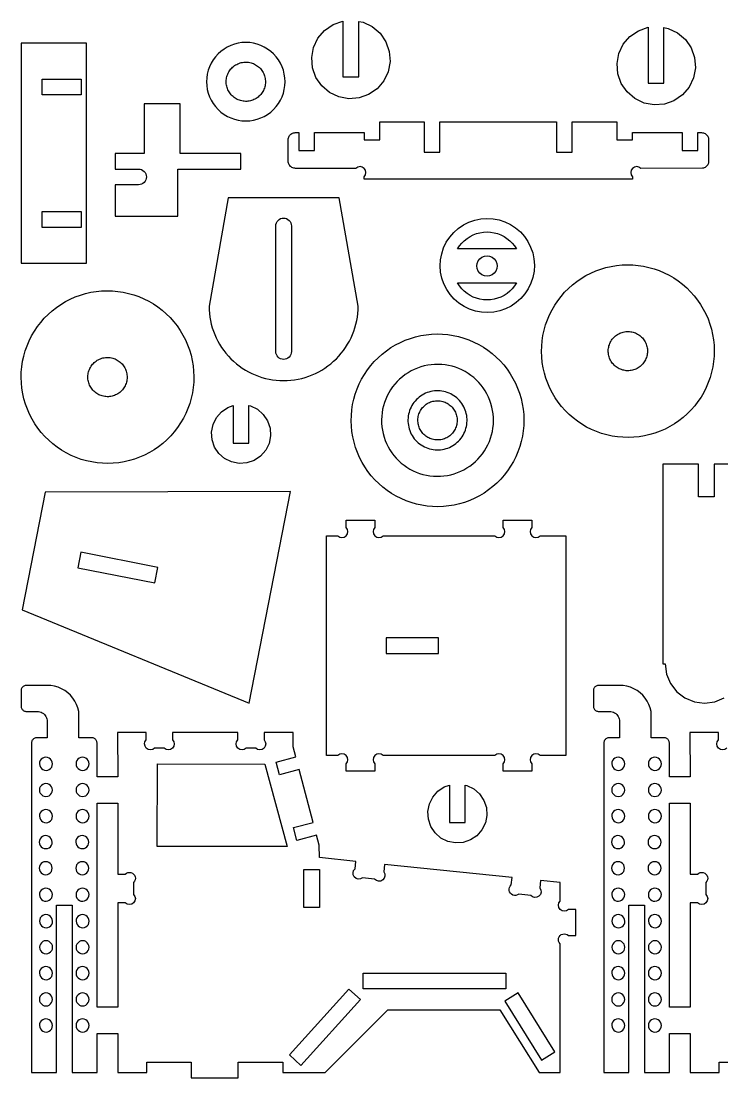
# Model space of a CAD drawing. Extents: x 18 to 1201, y 18 to 446.
# Drawn here: x 18.3 to 301.7, y 18.3 to 445.6 of the extents above; entities that cross this region are included whole.
import ezdxf

# ---------------------------------------------------------------- set-up
doc = ezdxf.new("R2010")
doc.units = 0
doc.header["$MEASUREMENT"] = 0
for name, color, linetype in [('EXT', 1, 'CONTINUOUS'), ('INT', 150, 'CONTINUOUS'), ('POCKET_1_1MM', 105, 'CONTINUOUS')]:
    doc.layers.add(name, color=color, linetype=linetype)

msp = doc.modelspace()

# ---------------------------------------------------------------- linework, layer by layer
at = {"layer": 'EXT'}
for points in [[(162.25, 418.31), (158.83, 415.96), (154.93, 414.58), (150.8, 414.26), (146.72, 415.01), (142.98, 416.8), (139.83, 419.49), (137.48, 422.9), (136.1, 426.81), (135.78, 430.94), (136.53, 435.02), (138.32, 438.76), (141.01, 441.91), (144.42, 444.26), (148.33, 445.64), (148.44, 445.64), (148.44, 423.09), (154.79, 423.09), (154.79, 445.53), (156.54, 445.21), (160.28, 443.42), (163.43, 440.73), (165.78, 437.31), (167.16, 433.41), (167.48, 429.28), (166.73, 425.2), (164.94, 421.46)], [(285.75, 415.81), (282.33, 413.46), (278.43, 412.08), (274.3, 411.76), (270.22, 412.51), (266.48, 414.3), (263.33, 416.99), (260.98, 420.4), (259.6, 424.31), (259.28, 428.44), (260.03, 432.52), (261.82, 436.26), (264.51, 439.41), (267.92, 441.76), (271.83, 443.14), (271.94, 443.14), (271.94, 420.59), (278.29, 420.59), (278.29, 443.03), (280.04, 442.71), (283.78, 440.92), (286.93, 438.23), (289.28, 434.81), (290.66, 430.91), (290.98, 426.78), (290.23, 422.7), (288.44, 418.96)], [(18.26, 436.66), (18.26, 347.76), (44.71, 347.76), (44.71, 436.66)], [(191.79, 335.09), (190.39, 337.15), (189.27, 339.38), (188.45, 341.73), (187.94, 344.17), (187.76, 346.66), (187.91, 349.14), (188.37, 351.59), (189.16, 353.96), (190.24, 356.2), (191.61, 358.28), (193.24, 360.17), (195.1, 361.83), (197.16, 363.23), (199.38, 364.35), (201.74, 365.17), (204.18, 365.67), (206.66, 365.86), (209.15, 365.71), (211.6, 365.24), (213.96, 364.46), (216.21, 363.38), (218.29, 362.01), (220.18, 360.38), (221.83, 358.52), (223.23, 356.46), (224.35, 354.23), (225.17, 351.88), (225.68, 349.44), (225.86, 346.95), (225.72, 344.47), (225.25, 342.02), (224.47, 339.65), (223.38, 337.41), (222.02, 335.33), (220.39, 333.44), (218.53, 331.78), (216.47, 330.38), (214.24, 329.26), (211.89, 328.44), (209.45, 327.94), (206.96, 327.76), (204.47, 327.9), (202.03, 328.37), (199.66, 329.15), (197.42, 330.23), (195.33, 331.6), (193.45, 333.23)], [(239.9, 286.6), (238.34, 288.15), (236.88, 289.79), (235.53, 291.51), (234.29, 293.32), (233.16, 295.2), (232.16, 297.15), (231.27, 299.16), (230.52, 301.22), (229.9, 303.33), (229.41, 305.47), (229.05, 307.63), (228.84, 309.81), (228.76, 312.01), (228.82, 314.2), (229.01, 316.39), (229.34, 318.55), (229.81, 320.7), (230.41, 322.81), (231.15, 324.88), (232.01, 326.89), (232.99, 328.85), (234.1, 330.75), (235.32, 332.57), (236.66, 334.31), (238.1, 335.96), (239.65, 337.52), (241.29, 338.98), (243.01, 340.33), (244.82, 341.58), (246.7, 342.7), (248.65, 343.71), (250.66, 344.59), (252.72, 345.34), (254.83, 345.97), (256.97, 346.46), (259.13, 346.81), (261.31, 347.03), (263.51, 347.11), (265.7, 347.05), (267.89, 346.85), (270.05, 346.52), (272.2, 346.05), (274.31, 345.45), (276.38, 344.72), (278.39, 343.86), (280.35, 342.87), (282.25, 341.76), (284.07, 340.54), (285.81, 339.2), (287.46, 337.76), (289.02, 336.22), (290.48, 334.58), (291.83, 332.85), (293.08, 331.04), (294.2, 329.16), (295.21, 327.21), (296.09, 325.2), (296.84, 323.14), (297.47, 321.04), (297.96, 318.9), (298.31, 316.73), (298.53, 314.55), (298.61, 312.36), (298.55, 310.16), (298.35, 307.98), (298.02, 305.81), (297.55, 303.67), (296.95, 301.56), (296.22, 299.49), (295.36, 297.47), (294.37, 295.51), (293.26, 293.62), (292.04, 291.8), (290.7, 290.06), (289.26, 288.4), (287.72, 286.84), (286.08, 285.38), (284.35, 284.03), (282.54, 282.79), (280.66, 281.66), (278.71, 280.66), (276.7, 279.77), (274.64, 279.02), (272.54, 278.4), (270.4, 277.91), (268.23, 277.55), (266.05, 277.34), (263.86, 277.26), (261.66, 277.32), (259.48, 277.51), (257.31, 277.84), (255.17, 278.31), (253.06, 278.91), (250.99, 279.65), (248.97, 280.51), (247.01, 281.49), (245.12, 282.6), (243.3, 283.82), (241.56, 285.16)], [(29.4, 276.1), (27.84, 277.65), (26.38, 279.29), (25.03, 281.01), (23.79, 282.82), (22.66, 284.7), (21.66, 286.65), (20.77, 288.66), (20.02, 290.72), (19.4, 292.83), (18.91, 294.97), (18.55, 297.13), (18.34, 299.31), (18.26, 301.51), (18.32, 303.7), (18.51, 305.89), (18.84, 308.05), (19.31, 310.2), (19.91, 312.31), (20.65, 314.38), (21.51, 316.39), (22.49, 318.35), (23.6, 320.25), (24.82, 322.07), (26.16, 323.81), (27.6, 325.46), (29.15, 327.02), (30.79, 328.48), (32.51, 329.83), (34.32, 331.08), (36.2, 332.2), (38.15, 333.21), (40.16, 334.09), (42.22, 334.84), (44.33, 335.47), (46.47, 335.96), (48.63, 336.31), (50.81, 336.53), (53.01, 336.61), (55.2, 336.55), (57.39, 336.35), (59.55, 336.02), (61.7, 335.55), (63.81, 334.95), (65.88, 334.22), (67.89, 333.36), (69.85, 332.37), (71.75, 331.26), (73.57, 330.04), (75.31, 328.7), (76.96, 327.26), (78.52, 325.72), (79.98, 324.08), (81.33, 322.35), (82.58, 320.54), (83.7, 318.66), (84.71, 316.71), (85.59, 314.7), (86.34, 312.64), (86.97, 310.54), (87.46, 308.4), (87.81, 306.23), (88.03, 304.05), (88.11, 301.86), (88.05, 299.66), (87.85, 297.48), (87.52, 295.31), (87.05, 293.17), (86.45, 291.06), (85.72, 288.99), (84.86, 286.97), (83.87, 285.01), (82.76, 283.12), (81.54, 281.3), (80.2, 279.56), (78.76, 277.9), (77.22, 276.34), (75.58, 274.88), (73.85, 273.53), (72.04, 272.29), (70.16, 271.16), (68.21, 270.16), (66.2, 269.27), (64.14, 268.52), (62.04, 267.9), (59.9, 267.41), (57.73, 267.05), (55.55, 266.84), (53.36, 266.76), (51.16, 266.82), (48.98, 267.01), (46.81, 267.34), (44.67, 267.81), (42.56, 268.41), (40.49, 269.15), (38.47, 270.01), (36.51, 270.99), (34.62, 272.1), (32.8, 273.32), (31.06, 274.66)], [(162.9, 258.6), (161.34, 260.15), (159.88, 261.79), (158.53, 263.51), (157.29, 265.32), (156.16, 267.2), (155.16, 269.15), (154.27, 271.16), (153.52, 273.22), (152.9, 275.33), (152.41, 277.47), (152.05, 279.63), (151.84, 281.81), (151.76, 284.01), (151.82, 286.2), (152.01, 288.39), (152.34, 290.55), (152.81, 292.7), (153.41, 294.81), (154.15, 296.88), (155.01, 298.89), (155.99, 300.85), (157.1, 302.75), (158.32, 304.57), (159.66, 306.31), (161.1, 307.96), (162.65, 309.52), (164.29, 310.98), (166.01, 312.33), (167.82, 313.58), (169.7, 314.7), (171.65, 315.71), (173.66, 316.59), (175.72, 317.34), (177.83, 317.97), (179.97, 318.46), (182.13, 318.81), (184.31, 319.03), (186.51, 319.11), (188.7, 319.05), (190.89, 318.85), (193.05, 318.52), (195.2, 318.05), (197.31, 317.45), (199.38, 316.72), (201.39, 315.86), (203.35, 314.87), (205.25, 313.76), (207.07, 312.54), (208.81, 311.2), (210.46, 309.76), (212.02, 308.22), (213.48, 306.58), (214.83, 304.85), (216.08, 303.04), (217.2, 301.16), (218.21, 299.21), (219.09, 297.2), (219.84, 295.14), (220.47, 293.04), (220.96, 290.9), (221.31, 288.73), (221.53, 286.55), (221.61, 284.36), (221.55, 282.16), (221.35, 279.98), (221.02, 277.81), (220.55, 275.67), (219.95, 273.56), (219.22, 271.49), (218.36, 269.47), (217.37, 267.51), (216.26, 265.62), (215.04, 263.8), (213.7, 262.06), (212.26, 260.4), (210.72, 258.84), (209.08, 257.38), (207.35, 256.03), (205.54, 254.79), (203.66, 253.66), (201.71, 252.66), (199.7, 251.77), (197.64, 251.02), (195.54, 250.4), (193.4, 249.91), (191.23, 249.55), (189.05, 249.34), (186.86, 249.26), (184.66, 249.32), (182.48, 249.51), (180.31, 249.84), (178.17, 250.31), (176.06, 250.91), (173.99, 251.65), (171.97, 252.51), (170.01, 253.49), (168.12, 254.6), (166.3, 255.82), (164.56, 257.16)], [(115.11, 269.71), (112.52, 267.97), (109.56, 266.97), (106.45, 266.76), (103.39, 267.36), (100.58, 268.74), (98.23, 270.79), (96.49, 273.38), (95.48, 276.34), (95.27, 279.45), (95.88, 282.52), (97.25, 285.32), (99.31, 287.67), (101.9, 289.41), (104.02, 290.13), (104.02, 274.99), (110.37, 274.99), (110.37, 290.15), (111.03, 290.02), (113.84, 288.65), (116.19, 286.59), (117.93, 284), (118.93, 281.05), (119.14, 277.93), (118.54, 274.87), (117.17, 272.06)], [(18.64, 207.6), (110.46, 169.84), (127.23, 255.35), (27.96, 255.07)], [(202.61, 116.21), (200.02, 114.47), (197.06, 113.47), (193.95, 113.26), (190.89, 113.86), (188.08, 115.24), (185.73, 117.29), (183.99, 119.88), (182.98, 122.84), (182.77, 125.95), (183.38, 129.02), (184.75, 131.82), (186.81, 134.17), (189.4, 135.91), (191.52, 136.63), (191.52, 121.49), (197.87, 121.49), (197.87, 136.65), (198.53, 136.52), (201.34, 135.15), (203.69, 133.09), (205.43, 130.5), (206.43, 127.55), (206.64, 124.43), (206.04, 121.37), (204.67, 118.56)]]:
    msp.add_lwpolyline(points, close=True, dxfattribs=at)
for points in [[(109.14, 437.01, 0.414214), (93.26, 421.13, 0.414214), (109.14, 405.26, 0.414214), (125.01, 421.13, 0.414214)], [(82.53, 412.18), (68.08, 412.18), (68.08, 392.16), (56.26, 392.16), (56.26, 385.81), (65.78, 385.81, -0.414214), (68.96, 382.63, -0.414214), (65.78, 379.46), (56.26, 379.46), (56.26, 366.76), (81.66, 366.76), (81.66, 385.81), (107.06, 385.81), (107.06, 392.16), (82.54, 392.16)], [(293.84, 386.12), (268.92, 386.1, 1), (265.55, 382.73), (265.55, 381.76), (157.05, 381.76), (157.05, 382.73, 1), (153.69, 386.1), (129.28, 386.1), (128.9, 386.11), (128.52, 386.18), (128.15, 386.29), (127.8, 386.46), (127.47, 386.67), (127.17, 386.91), (126.91, 387.2), (126.69, 387.52), (126.51, 387.86), (126.37, 388.22), (126.29, 388.6), (126.26, 388.99), (126.26, 397.67), (126.28, 398.04), (126.35, 398.42), (126.48, 398.77), (126.64, 399.11), (126.85, 399.43), (127.1, 399.71), (127.39, 399.96), (127.7, 400.17), (128.04, 400.34), (128.4, 400.46), (128.77, 400.53), (129.15, 400.56), (130.6, 400.56), (130.6, 393.33), (136.95, 393.33), (136.95, 400.56), (157.05, 400.56), (157.05, 397.67), (163.4, 397.67), (163.4, 404.9), (181.29, 404.9), (181.29, 392.61), (187.6, 392.61), (187.6, 404.9), (234.84, 404.9), (234.84, 392.61), (241.19, 392.61), (241.19, 404.9), (259.2, 404.9), (259.2, 397.67), (265.55, 397.67), (265.55, 400.56), (285.66, 400.56), (285.66, 393.33), (292.01, 393.33), (292.01, 400.56), (293.46, 400.56), (293.84, 400.53), (294.21, 400.46), (294.57, 400.34), (294.91, 400.17), (295.22, 399.96), (295.5, 399.71), (295.75, 399.43), (295.96, 399.11), (296.13, 398.77), (296.25, 398.42), (296.33, 398.04), (296.35, 397.67), (296.35, 388.99), (296.33, 388.61), (296.25, 388.24), (296.13, 387.88), (295.96, 387.54), (295.75, 387.23), (295.5, 386.94), (295.22, 386.69), (294.91, 386.48), (294.57, 386.32), (294.21, 386.19)], [(154.59, 330.42), (146.88, 374.2), (101.99, 374.2), (94.27, 330.42), (94.27, 330.42, 0.414214), (124.43, 300.26, 0.414214), (154.59, 330.42)], [(141.76, 237.51), (146.33, 237.51, 1), (149.7, 240.87), (149.7, 243.86), (161.31, 243.86), (161.31, 240.87, 1), (164.67, 237.51), (209.83, 237.51, 1), (213.2, 240.87), (213.2, 243.86), (224.81, 243.86), (224.81, 240.87, 1), (228.17, 237.51), (238.6, 237.51), (238.6, 148.61), (228.17, 148.61, 1), (224.81, 145.24), (224.81, 142.26), (213.2, 142.26), (213.2, 145.24, 1), (209.83, 148.61), (164.67, 148.61, 1), (161.31, 145.24), (161.31, 142.26), (149.7, 142.26), (149.7, 145.24, 1), (146.33, 148.61), (141.76, 148.61)], [(57.27, 157.96), (57.41, 139.96), (48.95, 139.96), (48.95, 153.72), (48.93, 154), (48.88, 154.27), (48.79, 154.53), (48.66, 154.78), (48.51, 155.01), (48.33, 155.22), (48.12, 155.4), (47.89, 155.56), (47.64, 155.68), (47.38, 155.77), (47.11, 155.82), (46.83, 155.84), (41.54, 155.84), (41.54, 166.42), (41.19, 167.87), (40.67, 169.28), (39.99, 170.61), (39.16, 171.85), (38.2, 172.99), (37.11, 174.01), (35.9, 174.9), (34.61, 175.65), (33.24, 176.24), (31.8, 176.66), (30.33, 176.92), (28.84, 177.01), (20.37, 177.01), (20.1, 176.99), (19.83, 176.93), (19.56, 176.85), (19.31, 176.72), (19.08, 176.57), (18.88, 176.39), (18.69, 176.18), (18.54, 175.95), (18.42, 175.7), (18.33, 175.44), (18.27, 175.17), (18.26, 174.89), (18.26, 168.54), (18.27, 168.26), (18.33, 167.99), (18.42, 167.73), (18.54, 167.48), (18.69, 167.25), (18.88, 167.04), (19.08, 166.86), (19.31, 166.71), (19.56, 166.58), (19.83, 166.5), (20.1, 166.44), (20.37, 166.42), (24.79, 166.42), (25.31, 166.39), (25.83, 166.28), (26.34, 166.11), (26.81, 165.88), (27.25, 165.59), (27.65, 165.24), (28, 164.84), (28.3, 164.4), (28.53, 163.92), (28.7, 163.42), (28.8, 162.9), (28.84, 162.37), (28.84, 155.84), (24.61, 155.84), (24.33, 155.82), (24.06, 155.77), (23.8, 155.68), (23.55, 155.56), (23.32, 155.4), (23.11, 155.22), (22.93, 155.01), (22.77, 154.78), (22.65, 154.53), (22.56, 154.27), (22.51, 154), (22.49, 153.72), (22.49, 20.37), (32.54, 20.37), (32.54, 88.11), (38.89, 88.11), (38.89, 20.37), (48.95, 20.37), (48.95, 36.25), (57.41, 36.25), (57.41, 20.37), (69.06, 20.37), (69.06, 24.61), (87.05, 24.61), (87.05, 18.26), (106.1, 18.26), (106.1, 24.61), (124.09, 24.61), (124.09, 20.37), (141.25, 20.37), (166.65, 45.77), (211.93, 45.77), (227.81, 20.37), (236.27, 20.37), (236.27, 72.45, -1), (239.64, 75.82), (242.62, 75.82), (242.62, 86.4), (239.64, 86.4, -1), (236.27, 89.77), (236.27, 97.21), (228.37, 98.03), (228.06, 95.06, -1), (224.37, 92.06), (219.52, 92.57, -1), (216.52, 96.27), (216.83, 99.23), (165.21, 104.61), (164.91, 101.64, -1), (161.21, 98.64), (156.36, 99.15, -1), (153.36, 102.84), (153.67, 105.81), (138.91, 107.35), (138.84, 112.35), (137.75, 116.42), (129.84, 114.32), (128.47, 119.46), (136.38, 121.57), (130.7, 142.93), (122.79, 140.83), (121.43, 145.97), (129.34, 148.08), (128.25, 152.15), (128.25, 157.96), (116.5, 157.96), (116.5, 154.97, -1), (113.14, 151.61), (109.29, 151.61, -1), (105.92, 154.97), (105.92, 157.96), (79.46, 157.96), (79.46, 154.97, -1), (76.1, 151.61), (72.25, 151.61, -1), (68.88, 154.97), (68.88, 157.96)]]:
    msp.add_lwpolyline(points, format="xyb", close=True, dxfattribs=at)
msp.add_lwpolyline([(345.82, 266.5), (298.59, 266.5), (298.59, 253.27), (292.24, 253.27), (292.24, 266.5), (277.76, 266.5), (277.76, 185.66), (278.81, 185.66), (279.36, 181.55), (280.94, 177.72), (283.46, 174.43), (286.75, 171.91), (290.58, 170.32), (294.69, 169.78), (298.8, 170.32), (302.63, 171.91)], dxfattribs=at)
msp.add_lwpolyline([(303.75, 151.61, -1), (300.38, 154.97), (300.38, 157.96), (288.77, 157.96), (288.91, 139.96), (280.45, 139.96), (280.45, 153.72), (280.43, 154), (280.38, 154.27), (280.29, 154.53), (280.16, 154.78), (280.01, 155.01), (279.83, 155.22), (279.62, 155.4), (279.39, 155.56), (279.14, 155.68), (278.88, 155.77), (278.61, 155.82), (278.33, 155.84), (273.04, 155.84), (273.04, 166.42), (272.69, 167.87), (272.17, 169.28), (271.49, 170.61), (270.66, 171.85), (269.7, 172.99), (268.61, 174.01), (267.4, 174.9), (266.11, 175.65), (264.74, 176.24), (263.3, 176.66), (261.83, 176.92), (260.34, 177.01), (251.87, 177.01), (251.6, 176.99), (251.33, 176.93), (251.06, 176.85), (250.81, 176.72), (250.58, 176.57), (250.38, 176.39), (250.19, 176.18), (250.04, 175.95), (249.92, 175.7), (249.83, 175.44), (249.77, 175.17), (249.76, 174.89), (249.76, 168.54), (249.77, 168.26), (249.83, 167.99), (249.92, 167.73), (250.04, 167.48), (250.19, 167.25), (250.38, 167.04), (250.58, 166.86), (250.81, 166.71), (251.06, 166.58), (251.33, 166.5), (251.6, 166.44), (251.87, 166.42), (256.29, 166.42), (256.81, 166.39), (257.33, 166.28), (257.84, 166.11), (258.31, 165.88), (258.75, 165.59), (259.15, 165.24), (259.5, 164.84), (259.8, 164.4), (260.03, 163.92), (260.2, 163.42), (260.3, 162.9), (260.34, 162.37), (260.34, 155.84), (256.11, 155.84), (255.83, 155.82), (255.56, 155.77), (255.3, 155.68), (255.05, 155.56), (254.82, 155.4), (254.61, 155.22), (254.43, 155.01), (254.27, 154.78), (254.15, 154.53), (254.06, 154.27), (254.01, 154), (253.99, 153.72), (253.99, 20.37), (264.04, 20.37), (264.04, 88.11), (270.39, 88.11), (270.39, 20.37), (280.45, 20.37), (280.45, 36.25), (288.91, 36.25), (288.91, 20.37), (300.56, 20.37), (300.56, 24.61), (318.55, 24.61)], format="xyb", dxfattribs=at)
at = {"layer": 'INT'}
for points in [[(102.94, 416.18), (102.64, 416.58), (102.37, 416.99), (102.12, 417.43), (101.9, 417.87), (101.71, 418.34), (101.55, 418.81), (101.42, 419.29), (101.32, 419.78), (101.25, 420.27), (101.21, 420.77), (101.2, 421.27), (101.23, 421.76), (101.28, 422.26), (101.37, 422.75), (101.49, 423.24), (101.63, 423.71), (101.81, 424.18), (102.02, 424.63), (102.25, 425.07), (102.51, 425.5), (102.8, 425.91), (103.11, 426.29), (103.45, 426.66), (103.81, 427.01), (104.19, 427.33), (104.58, 427.63), (105, 427.9), (105.44, 428.15), (105.88, 428.37), (106.34, 428.56), (106.82, 428.72), (107.3, 428.85), (107.79, 428.95), (108.28, 429.02), (108.78, 429.06), (109.28, 429.07), (109.77, 429.04), (110.27, 428.99), (110.76, 428.9), (111.24, 428.78), (111.72, 428.64), (112.19, 428.46), (112.64, 428.25), (113.08, 428.02), (113.51, 427.76), (113.91, 427.47), (114.3, 427.16), (114.67, 426.82), (115.02, 426.46), (115.34, 426.08), (115.64, 425.69), (115.91, 425.27), (116.16, 424.83), (116.38, 424.39), (116.57, 423.93), (116.73, 423.45), (116.86, 422.97), (116.96, 422.48), (117.03, 421.99), (117.07, 421.49), (117.08, 420.99), (117.05, 420.5), (117, 420), (116.91, 419.51), (116.79, 419.02), (116.65, 418.55), (116.47, 418.08), (116.26, 417.63), (116.03, 417.19), (115.77, 416.76), (115.48, 416.36), (115.17, 415.97), (114.83, 415.6), (114.47, 415.25), (114.09, 414.93), (113.69, 414.63), (113.28, 414.36), (112.84, 414.11), (112.4, 413.89), (111.93, 413.7), (111.46, 413.54), (110.98, 413.41), (110.49, 413.31), (110, 413.24), (109.5, 413.2), (109, 413.19), (108.51, 413.22), (108.01, 413.27), (107.52, 413.36), (107.03, 413.48), (106.56, 413.62), (106.09, 413.8), (105.64, 414.01), (105.2, 414.24), (104.77, 414.5), (104.36, 414.79), (103.98, 415.1), (103.61, 415.44), (103.26, 415.8)], [(26.72, 422.17), (42.6, 422.17), (42.6, 415.82), (26.72, 415.82)], [(26.72, 368.59), (42.6, 368.59), (42.6, 362.24), (26.72, 362.24)], [(218.61, 353.51), (194.78, 353.51), (195.58, 354.71), (196.49, 355.83), (197.5, 356.84), (198.62, 357.75), (199.83, 358.53), (201.11, 359.18), (202.45, 359.7), (203.84, 360.07), (205.26, 360.3), (206.7, 360.37), (208.14, 360.3), (209.56, 360.07), (210.95, 359.7), (212.29, 359.19), (213.58, 358.54), (214.78, 357.75), (215.9, 356.85), (216.92, 355.83), (217.83, 354.71)], [(202.61, 346.61), (202.75, 347.68), (203.16, 348.66), (203.81, 349.51), (204.66, 350.16), (205.65, 350.57), (206.71, 350.71), (207.77, 350.57), (208.75, 350.16), (209.6, 349.51), (210.25, 348.66), (210.66, 347.68), (210.8, 346.61), (210.66, 345.55), (210.25, 344.57), (209.6, 343.72), (208.75, 343.07), (207.77, 342.66), (206.71, 342.52), (205.65, 342.66), (204.66, 343.07), (203.81, 343.72), (203.16, 344.57), (202.75, 345.55)], [(194.8, 339.75), (218.63, 339.75), (217.85, 338.54), (216.94, 337.42), (215.92, 336.4), (214.8, 335.49), (213.59, 334.71), (212.31, 334.05), (210.97, 333.53), (209.57, 333.16), (208.15, 332.93), (206.71, 332.86), (205.27, 332.93), (203.85, 333.16), (202.45, 333.53), (201.11, 334.05), (199.82, 334.7), (198.62, 335.49), (197.5, 336.39), (196.48, 337.41), (195.57, 338.53)], [(257.48, 307.23), (257.18, 307.63), (256.91, 308.04), (256.66, 308.48), (256.44, 308.93), (256.25, 309.39), (256.09, 309.86), (255.96, 310.34), (255.86, 310.83), (255.79, 311.32), (255.75, 311.82), (255.75, 312.32), (255.77, 312.82), (255.83, 313.31), (255.91, 313.8), (256.03, 314.29), (256.18, 314.76), (256.35, 315.23), (256.56, 315.68), (256.79, 316.12), (257.05, 316.55), (257.34, 316.96), (257.65, 317.35), (257.99, 317.71), (258.35, 318.06), (258.73, 318.38), (259.13, 318.68), (259.54, 318.96), (259.98, 319.2), (260.43, 319.42), (260.89, 319.61), (261.36, 319.77), (261.84, 319.9), (262.33, 320), (262.82, 320.07), (263.32, 320.11), (263.82, 320.12), (264.32, 320.09), (264.81, 320.04), (265.3, 319.95), (265.79, 319.84), (266.26, 319.69), (266.73, 319.51), (267.18, 319.31), (267.62, 319.07), (268.05, 318.81), (268.46, 318.52), (268.85, 318.21), (269.21, 317.87), (269.56, 317.52), (269.88, 317.14), (270.18, 316.74), (270.46, 316.32), (270.7, 315.89), (270.92, 315.44), (271.11, 314.98), (271.27, 314.51), (271.4, 314.02), (271.5, 313.54), (271.57, 313.04), (271.61, 312.54), (271.62, 312.05), (271.59, 311.55), (271.54, 311.05), (271.45, 310.56), (271.34, 310.08), (271.19, 309.6), (271.01, 309.13), (270.81, 308.68), (270.57, 308.24), (270.31, 307.81), (270.02, 307.41), (269.71, 307.02), (269.37, 306.65), (269.02, 306.3), (268.64, 305.98), (268.24, 305.68), (267.82, 305.41), (267.39, 305.16), (266.94, 304.94), (266.48, 304.75), (266.01, 304.59), (265.52, 304.46), (265.04, 304.36), (264.54, 304.29), (264.04, 304.25), (263.55, 304.25), (263.05, 304.27), (262.55, 304.33), (262.06, 304.41), (261.58, 304.53), (261.1, 304.68), (260.63, 304.85), (260.18, 305.06), (259.74, 305.29), (259.31, 305.55), (258.91, 305.84), (258.52, 306.15), (258.15, 306.49), (257.8, 306.85)], [(46.98, 296.73), (46.68, 297.13), (46.41, 297.54), (46.16, 297.98), (45.94, 298.43), (45.75, 298.89), (45.59, 299.36), (45.46, 299.84), (45.36, 300.33), (45.29, 300.82), (45.25, 301.32), (45.25, 301.82), (45.27, 302.32), (45.33, 302.81), (45.41, 303.3), (45.53, 303.79), (45.68, 304.26), (45.85, 304.73), (46.06, 305.18), (46.29, 305.62), (46.55, 306.05), (46.84, 306.46), (47.15, 306.85), (47.49, 307.21), (47.85, 307.56), (48.23, 307.88), (48.63, 308.18), (49.04, 308.46), (49.48, 308.7), (49.93, 308.92), (50.39, 309.11), (50.86, 309.27), (51.34, 309.4), (51.83, 309.5), (52.32, 309.57), (52.82, 309.61), (53.32, 309.62), (53.82, 309.59), (54.31, 309.54), (54.8, 309.45), (55.29, 309.34), (55.76, 309.19), (56.23, 309.01), (56.68, 308.81), (57.12, 308.57), (57.55, 308.31), (57.96, 308.02), (58.35, 307.71), (58.71, 307.37), (59.06, 307.02), (59.38, 306.64), (59.68, 306.24), (59.96, 305.82), (60.2, 305.39), (60.42, 304.94), (60.61, 304.48), (60.77, 304.01), (60.9, 303.52), (61, 303.04), (61.07, 302.54), (61.11, 302.04), (61.12, 301.55), (61.09, 301.05), (61.04, 300.55), (60.95, 300.06), (60.84, 299.58), (60.69, 299.1), (60.51, 298.63), (60.31, 298.18), (60.07, 297.74), (59.81, 297.31), (59.52, 296.91), (59.21, 296.52), (58.87, 296.15), (58.52, 295.8), (58.14, 295.48), (57.74, 295.18), (57.32, 294.91), (56.89, 294.66), (56.44, 294.44), (55.98, 294.25), (55.51, 294.09), (55.02, 293.96), (54.54, 293.86), (54.04, 293.79), (53.54, 293.75), (53.05, 293.75), (52.55, 293.77), (52.05, 293.83), (51.56, 293.91), (51.08, 294.03), (50.6, 294.18), (50.13, 294.35), (49.68, 294.56), (49.24, 294.79), (48.81, 295.05), (48.41, 295.34), (48.02, 295.65), (47.65, 295.99), (47.3, 296.35)], [(180.48, 279.23), (180.18, 279.63), (179.91, 280.04), (179.66, 280.48), (179.44, 280.93), (179.25, 281.39), (179.09, 281.86), (178.96, 282.34), (178.86, 282.83), (178.79, 283.32), (178.75, 283.82), (178.75, 284.32), (178.77, 284.82), (178.83, 285.31), (178.91, 285.8), (179.03, 286.29), (179.18, 286.76), (179.35, 287.23), (179.56, 287.68), (179.79, 288.12), (180.05, 288.55), (180.34, 288.96), (180.65, 289.35), (180.99, 289.71), (181.35, 290.06), (181.73, 290.38), (182.13, 290.68), (182.54, 290.96), (182.98, 291.2), (183.43, 291.42), (183.89, 291.61), (184.36, 291.77), (184.84, 291.9), (185.33, 292), (185.82, 292.07), (186.32, 292.11), (186.82, 292.12), (187.32, 292.09), (187.81, 292.04), (188.3, 291.95), (188.79, 291.84), (189.26, 291.69), (189.73, 291.51), (190.18, 291.31), (190.62, 291.07), (191.05, 290.81), (191.46, 290.52), (191.85, 290.21), (192.21, 289.87), (192.56, 289.52), (192.88, 289.14), (193.18, 288.74), (193.46, 288.32), (193.7, 287.89), (193.92, 287.44), (194.11, 286.98), (194.27, 286.51), (194.4, 286.02), (194.5, 285.54), (194.57, 285.04), (194.61, 284.54), (194.62, 284.05), (194.59, 283.55), (194.54, 283.05), (194.45, 282.56), (194.34, 282.08), (194.19, 281.6), (194.01, 281.13), (193.81, 280.68), (193.57, 280.24), (193.31, 279.81), (193.02, 279.41), (192.71, 279.02), (192.37, 278.65), (192.02, 278.3), (191.64, 277.98), (191.24, 277.68), (190.82, 277.41), (190.39, 277.16), (189.94, 276.94), (189.48, 276.75), (189.01, 276.59), (188.52, 276.46), (188.04, 276.36), (187.54, 276.29), (187.04, 276.25), (186.55, 276.25), (186.05, 276.27), (185.55, 276.33), (185.06, 276.41), (184.58, 276.53), (184.1, 276.68), (183.63, 276.85), (183.18, 277.06), (182.74, 277.29), (182.31, 277.55), (181.91, 277.84), (181.52, 278.15), (181.15, 278.49), (180.8, 278.85)], [(41.22, 224.59), (72.37, 218.48), (73.59, 224.71), (42.44, 230.82)], [(165.93, 196.23), (165.93, 189.88), (187.1, 189.88), (187.1, 196.23)], [(30.17, 147.14), (29.61, 147.56), (28.97, 147.82), (28.29, 147.9), (27.6, 147.81), (26.97, 147.54), (26.42, 147.11), (26.01, 146.56), (25.75, 145.92), (25.66, 145.23), (25.76, 144.55), (26.03, 143.91), (26.46, 143.37), (27.01, 142.95), (27.65, 142.69), (28.33, 142.61), (29.02, 142.71), (29.65, 142.98), (30.2, 143.4), (30.61, 143.95), (30.87, 144.59), (30.96, 145.28), (30.86, 145.96), (30.59, 146.6)], [(44.98, 147.14), (44.43, 147.56), (43.79, 147.82), (43.1, 147.9), (42.42, 147.81), (41.78, 147.54), (41.24, 147.11), (40.82, 146.56), (40.57, 145.92), (40.48, 145.23), (40.58, 144.55), (40.85, 143.91), (41.27, 143.37), (41.82, 142.95), (42.46, 142.69), (43.15, 142.61), (43.83, 142.71), (44.47, 142.98), (45.01, 143.4), (45.43, 143.95), (45.69, 144.59), (45.77, 145.28), (45.68, 145.96), (45.41, 146.6)], [(261.67, 147.14), (261.11, 147.56), (260.47, 147.82), (259.79, 147.9), (259.1, 147.81), (258.47, 147.54), (257.92, 147.11), (257.51, 146.56), (257.25, 145.92), (257.16, 145.23), (257.26, 144.55), (257.53, 143.91), (257.96, 143.37), (258.51, 142.95), (259.15, 142.69), (259.83, 142.61), (260.52, 142.71), (261.15, 142.98), (261.7, 143.4), (262.11, 143.95), (262.37, 144.59), (262.46, 145.28), (262.36, 145.96), (262.09, 146.6)], [(276.48, 147.14), (275.93, 147.56), (275.29, 147.82), (274.6, 147.9), (273.92, 147.81), (273.28, 147.54), (272.74, 147.11), (272.32, 146.56), (272.07, 145.92), (271.98, 145.23), (272.08, 144.55), (272.35, 143.91), (272.77, 143.37), (273.32, 142.95), (273.96, 142.69), (274.65, 142.61), (275.33, 142.71), (275.97, 142.98), (276.51, 143.4), (276.93, 143.95), (277.19, 144.59), (277.27, 145.28), (277.18, 145.96), (276.91, 146.6)], [(116.88, 145.16), (125.91, 111.8), (73.29, 111.8), (73.4, 145.3)], [(30.18, 136.54), (29.63, 136.96), (29, 137.23), (28.31, 137.32), (27.63, 137.23), (26.99, 136.96), (26.44, 136.54), (26.02, 136), (25.75, 135.36), (25.66, 134.67), (25.75, 133.99), (26.02, 133.35), (26.44, 132.8), (26.99, 132.38), (27.63, 132.12), (28.31, 132.03), (29, 132.12), (29.63, 132.38), (30.18, 132.8), (30.6, 133.35), (30.87, 133.99), (30.96, 134.67), (30.87, 135.36), (30.6, 136)], [(45, 136.54), (44.45, 136.96), (43.81, 137.23), (43.13, 137.32), (42.44, 137.23), (41.8, 136.96), (41.26, 136.54), (40.84, 136), (40.57, 135.36), (40.48, 134.67), (40.57, 133.99), (40.84, 133.35), (41.26, 132.8), (41.8, 132.38), (42.44, 132.12), (43.13, 132.03), (43.81, 132.12), (44.45, 132.38), (45, 132.8), (45.42, 133.35), (45.68, 133.99), (45.77, 134.67), (45.68, 135.36), (45.42, 136)], [(261.68, 136.54), (261.13, 136.96), (260.5, 137.23), (259.81, 137.32), (259.13, 137.23), (258.49, 136.96), (257.94, 136.54), (257.52, 136), (257.25, 135.36), (257.16, 134.67), (257.25, 133.99), (257.52, 133.35), (257.94, 132.8), (258.49, 132.38), (259.13, 132.12), (259.81, 132.03), (260.5, 132.12), (261.13, 132.38), (261.68, 132.8), (262.1, 133.35), (262.37, 133.99), (262.46, 134.67), (262.37, 135.36), (262.1, 136)], [(276.5, 136.54), (275.95, 136.96), (275.31, 137.23), (274.63, 137.32), (273.94, 137.23), (273.3, 136.96), (272.76, 136.54), (272.34, 136), (272.07, 135.36), (271.98, 134.67), (272.07, 133.99), (272.34, 133.35), (272.76, 132.8), (273.3, 132.38), (273.94, 132.12), (274.63, 132.03), (275.31, 132.12), (275.95, 132.38), (276.5, 132.8), (276.92, 133.35), (277.18, 133.99), (277.27, 134.67), (277.18, 135.36), (276.92, 136)], [(30.17, 125.98), (29.61, 126.39), (28.97, 126.65), (28.29, 126.74), (27.6, 126.64), (26.97, 126.37), (26.42, 125.94), (26.01, 125.39), (25.75, 124.75), (25.66, 124.07), (25.76, 123.38), (26.03, 122.75), (26.46, 122.2), (27.01, 121.79), (27.65, 121.53), (28.33, 121.44), (29.02, 121.54), (29.65, 121.81), (30.2, 122.23), (30.61, 122.79), (30.87, 123.43), (30.96, 124.11), (30.86, 124.8), (30.59, 125.43)], [(44.98, 125.98), (44.43, 126.39), (43.79, 126.65), (43.1, 126.74), (42.42, 126.64), (41.78, 126.37), (41.24, 125.94), (40.82, 125.39), (40.57, 124.75), (40.48, 124.07), (40.58, 123.38), (40.85, 122.75), (41.27, 122.2), (41.82, 121.79), (42.46, 121.53), (43.15, 121.44), (43.83, 121.54), (44.47, 121.81), (45.01, 122.23), (45.43, 122.79), (45.69, 123.43), (45.77, 124.11), (45.68, 124.8), (45.41, 125.43)], [(261.67, 125.98), (261.11, 126.39), (260.47, 126.65), (259.79, 126.74), (259.1, 126.64), (258.47, 126.37), (257.92, 125.94), (257.51, 125.39), (257.25, 124.75), (257.16, 124.07), (257.26, 123.38), (257.53, 122.75), (257.96, 122.2), (258.51, 121.79), (259.15, 121.53), (259.83, 121.44), (260.52, 121.54), (261.15, 121.81), (261.7, 122.23), (262.11, 122.79), (262.37, 123.43), (262.46, 124.11), (262.36, 124.8), (262.09, 125.43)], [(276.48, 125.98), (275.93, 126.39), (275.29, 126.65), (274.6, 126.74), (273.92, 126.64), (273.28, 126.37), (272.74, 125.94), (272.32, 125.39), (272.07, 124.75), (271.98, 124.07), (272.08, 123.38), (272.35, 122.75), (272.77, 122.2), (273.32, 121.79), (273.96, 121.53), (274.65, 121.44), (275.33, 121.54), (275.97, 121.81), (276.51, 122.23), (276.93, 122.79), (277.19, 123.43), (277.27, 124.11), (277.18, 124.8), (276.91, 125.43)], [(30.04, 115.5), (29.49, 115.92), (28.85, 116.18), (28.17, 116.26), (27.48, 116.17), (26.85, 115.9), (26.3, 115.47), (25.89, 114.92), (25.63, 114.28), (25.54, 113.6), (25.64, 112.91), (25.91, 112.28), (26.33, 111.73), (26.88, 111.32), (27.52, 111.06), (28.21, 110.97), (28.89, 111.07), (29.53, 111.34), (30.07, 111.76), (30.49, 112.31), (30.75, 112.95), (30.83, 113.64), (30.74, 114.32), (30.47, 114.96)], [(44.86, 115.5), (44.31, 115.92), (43.67, 116.18), (42.98, 116.26), (42.3, 116.17), (41.66, 115.9), (41.12, 115.47), (40.7, 114.92), (40.44, 114.28), (40.36, 113.6), (40.45, 112.91), (40.72, 112.28), (41.15, 111.73), (41.7, 111.32), (42.34, 111.06), (43.03, 110.97), (43.71, 111.07), (44.35, 111.34), (44.89, 111.76), (45.31, 112.31), (45.57, 112.95), (45.65, 113.64), (45.55, 114.32), (45.28, 114.96)], [(261.54, 115.5), (260.99, 115.92), (260.35, 116.18), (259.67, 116.26), (258.98, 116.17), (258.35, 115.9), (257.8, 115.47), (257.39, 114.92), (257.13, 114.28), (257.04, 113.6), (257.14, 112.91), (257.41, 112.28), (257.83, 111.73), (258.38, 111.32), (259.02, 111.06), (259.71, 110.97), (260.39, 111.07), (261.03, 111.34), (261.57, 111.76), (261.99, 112.31), (262.25, 112.95), (262.33, 113.64), (262.24, 114.32), (261.97, 114.96)], [(276.36, 115.5), (275.81, 115.92), (275.17, 116.18), (274.48, 116.26), (273.8, 116.17), (273.16, 115.9), (272.62, 115.47), (272.2, 114.92), (271.94, 114.28), (271.86, 113.6), (271.95, 112.91), (272.22, 112.28), (272.65, 111.73), (273.2, 111.32), (273.84, 111.06), (274.53, 110.97), (275.21, 111.07), (275.85, 111.34), (276.39, 111.76), (276.81, 112.31), (277.07, 112.95), (277.15, 113.64), (277.05, 114.32), (276.78, 114.96)], [(30.06, 104.91), (29.51, 105.33), (28.87, 105.59), (28.19, 105.68), (27.5, 105.59), (26.86, 105.33), (26.32, 104.91), (25.9, 104.36), (25.63, 103.72), (25.54, 103.03), (25.63, 102.35), (25.9, 101.71), (26.32, 101.16), (26.86, 100.74), (27.5, 100.48), (28.19, 100.39), (28.87, 100.48), (29.51, 100.74), (30.06, 101.16), (30.48, 101.71), (30.74, 102.35), (30.83, 103.03), (30.74, 103.72), (30.48, 104.36)], [(44.88, 104.91), (44.33, 105.33), (43.69, 105.59), (43, 105.68), (42.32, 105.59), (41.68, 105.33), (41.13, 104.91), (40.71, 104.36), (40.45, 103.72), (40.36, 103.03), (40.45, 102.35), (40.71, 101.71), (41.13, 101.16), (41.68, 100.74), (42.32, 100.48), (43, 100.39), (43.69, 100.48), (44.33, 100.74), (44.88, 101.16), (45.3, 101.71), (45.56, 102.35), (45.65, 103.03), (45.56, 103.72), (45.3, 104.36)], [(261.56, 104.91), (261.01, 105.33), (260.37, 105.59), (259.69, 105.68), (259, 105.59), (258.36, 105.33), (257.82, 104.91), (257.4, 104.36), (257.13, 103.72), (257.04, 103.03), (257.13, 102.35), (257.4, 101.71), (257.82, 101.16), (258.36, 100.74), (259, 100.48), (259.69, 100.39), (260.37, 100.48), (261.01, 100.74), (261.56, 101.16), (261.98, 101.71), (262.24, 102.35), (262.33, 103.03), (262.24, 103.72), (261.98, 104.36)], [(276.38, 104.91), (275.83, 105.33), (275.19, 105.59), (274.5, 105.68), (273.82, 105.59), (273.18, 105.33), (272.63, 104.91), (272.21, 104.36), (271.95, 103.72), (271.86, 103.03), (271.95, 102.35), (272.21, 101.71), (272.63, 101.16), (273.18, 100.74), (273.82, 100.48), (274.5, 100.39), (275.19, 100.48), (275.83, 100.74), (276.38, 101.16), (276.8, 101.71), (277.06, 102.35), (277.15, 103.03), (277.06, 103.72), (276.8, 104.36)], [(138.91, 102.54), (138.91, 87.2), (132.56, 87.2), (132.56, 102.54)], [(30.17, 94.23), (29.61, 94.64), (28.97, 94.9), (28.29, 94.99), (27.6, 94.89), (26.97, 94.62), (26.42, 94.19), (26.01, 93.64), (25.75, 93), (25.66, 92.32), (25.76, 91.63), (26.03, 91), (26.46, 90.45), (27.01, 90.04), (27.65, 89.78), (28.33, 89.69), (29.02, 89.79), (29.65, 90.06), (30.2, 90.48), (30.61, 91.04), (30.87, 91.68), (30.96, 92.36), (30.86, 93.05), (30.59, 93.68)], [(44.98, 94.23), (44.43, 94.64), (43.79, 94.9), (43.1, 94.99), (42.42, 94.89), (41.78, 94.62), (41.24, 94.19), (40.82, 93.64), (40.57, 93), (40.48, 92.32), (40.58, 91.63), (40.85, 91), (41.27, 90.45), (41.82, 90.04), (42.46, 89.78), (43.15, 89.69), (43.83, 89.79), (44.47, 90.06), (45.01, 90.48), (45.43, 91.04), (45.69, 91.68), (45.77, 92.36), (45.68, 93.05), (45.41, 93.68)], [(261.67, 94.23), (261.11, 94.64), (260.47, 94.9), (259.79, 94.99), (259.1, 94.89), (258.47, 94.62), (257.92, 94.19), (257.51, 93.64), (257.25, 93), (257.16, 92.32), (257.26, 91.63), (257.53, 91), (257.96, 90.45), (258.51, 90.04), (259.15, 89.78), (259.83, 89.69), (260.52, 89.79), (261.15, 90.06), (261.7, 90.48), (262.11, 91.04), (262.37, 91.68), (262.46, 92.36), (262.36, 93.05), (262.09, 93.68)], [(276.48, 94.23), (275.93, 94.64), (275.29, 94.9), (274.6, 94.99), (273.92, 94.89), (273.28, 94.62), (272.74, 94.19), (272.32, 93.64), (272.07, 93), (271.98, 92.32), (272.08, 91.63), (272.35, 91), (272.77, 90.45), (273.32, 90.04), (273.96, 89.78), (274.65, 89.69), (275.33, 89.79), (275.97, 90.06), (276.51, 90.48), (276.93, 91.04), (277.19, 91.68), (277.27, 92.36), (277.18, 93.05), (276.91, 93.68)], [(30.18, 83.53), (29.63, 83.94), (28.99, 84.2), (28.3, 84.29), (27.62, 84.19), (26.98, 83.92), (26.44, 83.5), (26.02, 82.94), (25.76, 82.3), (25.68, 81.62), (25.77, 80.94), (26.04, 80.3), (26.47, 79.75), (27.02, 79.34), (27.66, 79.08), (28.35, 79), (29.03, 79.09), (29.67, 79.36), (30.21, 79.79), (30.63, 80.34), (30.89, 80.98), (30.97, 81.66), (30.87, 82.35), (30.6, 82.98)], [(45, 83.53), (44.44, 83.94), (43.8, 84.2), (43.12, 84.29), (42.43, 84.19), (41.8, 83.92), (41.25, 83.5), (40.84, 82.94), (40.58, 82.3), (40.49, 81.62), (40.59, 80.94), (40.86, 80.3), (41.29, 79.75), (41.84, 79.34), (42.48, 79.08), (43.16, 79), (43.85, 79.09), (44.48, 79.36), (45.03, 79.79), (45.44, 80.34), (45.7, 80.98), (45.79, 81.66), (45.69, 82.35), (45.42, 82.98)], [(261.68, 83.53), (261.13, 83.94), (260.49, 84.2), (259.8, 84.29), (259.12, 84.19), (258.48, 83.92), (257.94, 83.5), (257.52, 82.94), (257.26, 82.3), (257.18, 81.62), (257.27, 80.94), (257.54, 80.3), (257.97, 79.75), (258.52, 79.34), (259.16, 79.08), (259.85, 79), (260.53, 79.09), (261.17, 79.36), (261.71, 79.79), (262.13, 80.34), (262.39, 80.98), (262.47, 81.66), (262.37, 82.35), (262.1, 82.98)], [(276.5, 83.53), (275.94, 83.94), (275.3, 84.2), (274.62, 84.29), (273.93, 84.19), (273.3, 83.92), (272.75, 83.5), (272.34, 82.94), (272.08, 82.3), (271.99, 81.62), (272.09, 80.94), (272.36, 80.3), (272.79, 79.75), (273.34, 79.34), (273.98, 79.08), (274.66, 79), (275.35, 79.09), (275.98, 79.36), (276.53, 79.79), (276.94, 80.34), (277.2, 80.98), (277.29, 81.66), (277.19, 82.35), (276.92, 82.98)], [(30.19, 72.93), (29.65, 73.35), (29.01, 73.61), (28.32, 73.7), (27.64, 73.61), (27, 73.35), (26.45, 72.93), (26.03, 72.38), (25.77, 71.74), (25.68, 71.06), (25.77, 70.37), (26.03, 69.74), (26.45, 69.19), (27, 68.77), (27.64, 68.5), (28.32, 68.41), (29.01, 68.5), (29.65, 68.77), (30.19, 69.19), (30.62, 69.74), (30.88, 70.37), (30.97, 71.06), (30.88, 71.74), (30.62, 72.38)], [(45.01, 72.93), (44.46, 73.35), (43.83, 73.61), (43.14, 73.7), (42.46, 73.61), (41.82, 73.35), (41.27, 72.93), (40.85, 72.38), (40.58, 71.74), (40.49, 71.06), (40.58, 70.37), (40.85, 69.74), (41.27, 69.19), (41.82, 68.77), (42.46, 68.5), (43.14, 68.41), (43.83, 68.5), (44.46, 68.77), (45.01, 69.19), (45.43, 69.74), (45.7, 70.37), (45.79, 71.06), (45.7, 71.74), (45.43, 72.38)], [(261.69, 72.93), (261.15, 73.35), (260.51, 73.61), (259.82, 73.7), (259.14, 73.61), (258.5, 73.35), (257.95, 72.93), (257.53, 72.38), (257.27, 71.74), (257.18, 71.06), (257.27, 70.37), (257.53, 69.74), (257.95, 69.19), (258.5, 68.77), (259.14, 68.5), (259.82, 68.41), (260.51, 68.5), (261.15, 68.77), (261.69, 69.19), (262.12, 69.74), (262.38, 70.37), (262.47, 71.06), (262.38, 71.74), (262.12, 72.38)], [(276.51, 72.93), (275.96, 73.35), (275.33, 73.61), (274.64, 73.7), (273.96, 73.61), (273.32, 73.35), (272.77, 72.93), (272.35, 72.38), (272.08, 71.74), (271.99, 71.06), (272.08, 70.37), (272.35, 69.74), (272.77, 69.19), (273.32, 68.77), (273.96, 68.5), (274.64, 68.41), (275.33, 68.5), (275.96, 68.77), (276.51, 69.19), (276.93, 69.74), (277.2, 70.37), (277.29, 71.06), (277.2, 71.74), (276.93, 72.38)], [(30.17, 62.48), (29.61, 62.89), (28.97, 63.15), (28.29, 63.24), (27.6, 63.14), (26.97, 62.87), (26.42, 62.44), (26.01, 61.89), (25.75, 61.25), (25.66, 60.57), (25.76, 59.88), (26.03, 59.25), (26.46, 58.7), (27.01, 58.29), (27.65, 58.03), (28.33, 57.94), (29.02, 58.04), (29.65, 58.31), (30.2, 58.73), (30.61, 59.29), (30.87, 59.93), (30.96, 60.61), (30.86, 61.3), (30.59, 61.93)], [(44.98, 62.48), (44.43, 62.89), (43.79, 63.15), (43.1, 63.24), (42.42, 63.14), (41.78, 62.87), (41.24, 62.44), (40.82, 61.89), (40.57, 61.25), (40.48, 60.57), (40.58, 59.88), (40.85, 59.25), (41.27, 58.7), (41.82, 58.29), (42.46, 58.03), (43.15, 57.94), (43.83, 58.04), (44.47, 58.31), (45.01, 58.73), (45.43, 59.29), (45.69, 59.93), (45.77, 60.61), (45.68, 61.3), (45.41, 61.93)], [(214.31, 60.66), (214.31, 54.24), (156.63, 54.24), (156.63, 60.66)], [(261.67, 62.48), (261.11, 62.89), (260.47, 63.15), (259.79, 63.24), (259.1, 63.14), (258.47, 62.87), (257.92, 62.44), (257.51, 61.89), (257.25, 61.25), (257.16, 60.57), (257.26, 59.88), (257.53, 59.25), (257.96, 58.7), (258.51, 58.29), (259.15, 58.03), (259.83, 57.94), (260.52, 58.04), (261.15, 58.31), (261.7, 58.73), (262.11, 59.29), (262.37, 59.93), (262.46, 60.61), (262.36, 61.3), (262.09, 61.93)], [(276.48, 62.48), (275.93, 62.89), (275.29, 63.15), (274.6, 63.24), (273.92, 63.14), (273.28, 62.87), (272.74, 62.44), (272.32, 61.89), (272.07, 61.25), (271.98, 60.57), (272.08, 59.88), (272.35, 59.25), (272.77, 58.7), (273.32, 58.29), (273.96, 58.03), (274.65, 57.94), (275.33, 58.04), (275.97, 58.31), (276.51, 58.73), (276.93, 59.29), (277.19, 59.93), (277.27, 60.61), (277.18, 61.3), (276.91, 61.93)], [(30.18, 51.88), (29.63, 52.3), (29, 52.56), (28.31, 52.65), (27.63, 52.56), (26.99, 52.3), (26.44, 51.88), (26.02, 51.33), (25.75, 50.69), (25.66, 50.01), (25.75, 49.32), (26.02, 48.68), (26.44, 48.14), (26.99, 47.71), (27.63, 47.45), (28.31, 47.36), (29, 47.45), (29.63, 47.71), (30.18, 48.14), (30.6, 48.68), (30.87, 49.32), (30.96, 50.01), (30.87, 50.69), (30.6, 51.33)], [(45, 51.88), (44.45, 52.3), (43.81, 52.56), (43.13, 52.65), (42.44, 52.56), (41.8, 52.3), (41.26, 51.88), (40.84, 51.33), (40.57, 50.69), (40.48, 50.01), (40.57, 49.32), (40.84, 48.68), (41.26, 48.14), (41.8, 47.71), (42.44, 47.45), (43.13, 47.36), (43.81, 47.45), (44.45, 47.71), (45, 48.14), (45.42, 48.68), (45.68, 49.32), (45.77, 50.01), (45.68, 50.69), (45.42, 51.33)], [(155.52, 49.89), (131.46, 23.29), (126.75, 27.55), (150.81, 54.15)], [(219.27, 52.66), (213.89, 49.29), (228.78, 25.45), (234.17, 28.82)], [(261.68, 51.88), (261.13, 52.3), (260.5, 52.56), (259.81, 52.65), (259.13, 52.56), (258.49, 52.3), (257.94, 51.88), (257.52, 51.33), (257.25, 50.69), (257.16, 50.01), (257.25, 49.32), (257.52, 48.68), (257.94, 48.14), (258.49, 47.71), (259.13, 47.45), (259.81, 47.36), (260.5, 47.45), (261.13, 47.71), (261.68, 48.14), (262.1, 48.68), (262.37, 49.32), (262.46, 50.01), (262.37, 50.69), (262.1, 51.33)], [(276.5, 51.88), (275.95, 52.3), (275.31, 52.56), (274.63, 52.65), (273.94, 52.56), (273.3, 52.3), (272.76, 51.88), (272.34, 51.33), (272.07, 50.69), (271.98, 50.01), (272.07, 49.32), (272.34, 48.68), (272.76, 48.14), (273.3, 47.71), (273.94, 47.45), (274.63, 47.36), (275.31, 47.45), (275.95, 47.71), (276.5, 48.14), (276.92, 48.68), (277.18, 49.32), (277.27, 50.01), (277.18, 50.69), (276.92, 51.33)], [(30.17, 41.31), (29.61, 41.73), (28.97, 41.98), (28.29, 42.07), (27.6, 41.97), (26.97, 41.7), (26.42, 41.28), (26.01, 40.73), (25.75, 40.09), (25.66, 39.4), (25.76, 38.72), (26.03, 38.08), (26.46, 37.54), (27.01, 37.12), (27.65, 36.86), (28.33, 36.78), (29.02, 36.87), (29.65, 37.14), (30.2, 37.57), (30.61, 38.12), (30.87, 38.76), (30.96, 39.45), (30.86, 40.13), (30.59, 40.77)], [(44.98, 41.31), (44.43, 41.73), (43.79, 41.98), (43.1, 42.07), (42.42, 41.97), (41.78, 41.7), (41.24, 41.28), (40.82, 40.73), (40.57, 40.09), (40.48, 39.4), (40.58, 38.72), (40.85, 38.08), (41.27, 37.54), (41.82, 37.12), (42.46, 36.86), (43.15, 36.78), (43.83, 36.87), (44.47, 37.14), (45.01, 37.57), (45.43, 38.12), (45.69, 38.76), (45.77, 39.45), (45.68, 40.13), (45.41, 40.77)], [(261.67, 41.31), (261.11, 41.73), (260.47, 41.98), (259.79, 42.07), (259.1, 41.97), (258.47, 41.7), (257.92, 41.28), (257.51, 40.73), (257.25, 40.09), (257.16, 39.4), (257.26, 38.72), (257.53, 38.08), (257.96, 37.54), (258.51, 37.12), (259.15, 36.86), (259.83, 36.78), (260.52, 36.87), (261.15, 37.14), (261.7, 37.57), (262.11, 38.12), (262.37, 38.76), (262.46, 39.45), (262.36, 40.13), (262.09, 40.77)], [(276.48, 41.31), (275.93, 41.73), (275.29, 41.98), (274.6, 42.07), (273.92, 41.97), (273.28, 41.7), (272.74, 41.28), (272.32, 40.73), (272.07, 40.09), (271.98, 39.4), (272.08, 38.72), (272.35, 38.08), (272.77, 37.54), (273.32, 37.12), (273.96, 36.86), (274.65, 36.78), (275.33, 36.87), (275.97, 37.14), (276.51, 37.57), (276.93, 38.12), (277.19, 38.76), (277.27, 39.45), (277.18, 40.13), (276.91, 40.77)]]:
    msp.add_lwpolyline(points, close=True, dxfattribs=at)
for points in [[(127.61, 362.83), (127.61, 312.03, -0.414214), (124.43, 308.85, -0.414214), (121.26, 312.03), (121.26, 312.03), (121.26, 362.83, -0.414214), (124.43, 366, -0.414214)], [(57.41, 129.38), (57.41, 100.67), (60.4, 100.67, -1), (63.76, 97.31), (63.76, 92.43, -1), (60.4, 89.07), (57.41, 89.07), (57.41, 46.83), (48.95, 46.83), (48.95, 129.38)], [(288.91, 129.38), (288.91, 100.67), (291.9, 100.67, -1), (295.26, 97.31), (295.26, 92.43, -1), (291.9, 89.07), (288.91, 89.07), (288.91, 46.83), (280.45, 46.83), (280.45, 129.38)]]:
    msp.add_lwpolyline(points, format="xyb", close=True, dxfattribs=at)
at = {"layer": 'POCKET_1_1MM'}
for points in [[(170.99, 267.85), (172.04, 266.9), (173.16, 266.01), (174.33, 265.2), (175.54, 264.46), (176.8, 263.8), (178.1, 263.22), (179.43, 262.72), (180.8, 262.31), (182.18, 261.99), (183.58, 261.75), (185, 261.6), (186.42, 261.54), (187.84, 261.56), (189.26, 261.68), (190.67, 261.89), (192.06, 262.18), (193.43, 262.56), (194.77, 263.03), (196.09, 263.58), (197.36, 264.21), (198.6, 264.92), (199.78, 265.71), (200.92, 266.56), (201.99, 267.49), (203.01, 268.49), (203.96, 269.54), (204.85, 270.66), (205.66, 271.83), (206.4, 273.04), (207.06, 274.3), (207.64, 275.6), (208.14, 276.93), (208.55, 278.3), (208.88, 279.68), (209.12, 281.08), (209.27, 282.5), (209.33, 283.92), (209.3, 285.34), (209.18, 286.76), (208.98, 288.17), (208.68, 289.56), (208.3, 290.93), (207.84, 292.27), (207.29, 293.59), (206.65, 294.86), (205.94, 296.1), (205.16, 297.28), (204.3, 298.42), (203.37, 299.49), (202.38, 300.51), (201.32, 301.46), (200.21, 302.35), (199.04, 303.16), (197.82, 303.9), (196.56, 304.56), (195.26, 305.14), (193.93, 305.64), (192.57, 306.05), (191.18, 306.38), (189.78, 306.62), (188.37, 306.77), (186.94, 306.83), (185.52, 306.8), (184.1, 306.68), (182.7, 306.48), (181.3, 306.18), (179.93, 305.8), (178.59, 305.34), (177.28, 304.79), (176, 304.15), (174.77, 303.44), (173.58, 302.66), (172.45, 301.8), (171.37, 300.87), (170.35, 299.88), (169.4, 298.82), (168.51, 297.71), (167.7, 296.54), (166.96, 295.32), (166.3, 294.06), (165.72, 292.76), (165.22, 291.43), (164.81, 290.07), (164.49, 288.68), (164.25, 287.28), (164.1, 285.87), (164.04, 284.44), (164.06, 283.02), (164.18, 281.6), (164.39, 280.2), (164.68, 278.8), (165.06, 277.43), (165.53, 276.09), (166.08, 274.78), (166.71, 273.5), (167.42, 272.27), (168.21, 271.08), (169.06, 269.95), (169.99, 268.87)], [(178.31, 275.64), (178.86, 275.14), (179.44, 274.66), (180.06, 274.23), (180.69, 273.83), (181.36, 273.47), (182.04, 273.16), (182.74, 272.89), (183.46, 272.67), (184.19, 272.49), (184.93, 272.35), (185.67, 272.27), (186.42, 272.23), (187.17, 272.23), (187.92, 272.29), (188.67, 272.39), (189.4, 272.54), (190.13, 272.73), (190.84, 272.97), (191.54, 273.25), (192.21, 273.58), (192.87, 273.95), (193.5, 274.36), (194.1, 274.8), (194.68, 275.29), (195.22, 275.81), (195.73, 276.36), (196.2, 276.94), (196.64, 277.56), (197.03, 278.19), (197.39, 278.86), (197.7, 279.54), (197.97, 280.24), (198.2, 280.96), (198.38, 281.69), (198.51, 282.43), (198.6, 283.17), (198.64, 283.92), (198.63, 284.67), (198.58, 285.42), (198.48, 286.17), (198.33, 286.9), (198.13, 287.63), (197.89, 288.34), (197.61, 289.04), (197.28, 289.71), (196.92, 290.37), (196.51, 291), (196.06, 291.6), (195.58, 292.18), (195.06, 292.72), (194.5, 293.23), (193.92, 293.7), (193.31, 294.14), (192.67, 294.53), (192.01, 294.89), (191.33, 295.2), (190.62, 295.47), (189.91, 295.7), (189.18, 295.88), (188.44, 296.01), (187.69, 296.1), (186.94, 296.14), (186.19, 296.13), (185.44, 296.08), (184.7, 295.98), (183.96, 295.83), (183.23, 295.63), (182.52, 295.39), (181.83, 295.11), (181.15, 294.78), (180.5, 294.42), (179.86, 294.01), (179.26, 293.56), (178.69, 293.08), (178.14, 292.56), (177.64, 292), (177.16, 291.42), (176.73, 290.81), (176.33, 290.17), (175.97, 289.51), (175.66, 288.83), (175.39, 288.12), (175.17, 287.41), (174.99, 286.68), (174.85, 285.94), (174.77, 285.19), (174.73, 284.44), (174.73, 283.69), (174.79, 282.94), (174.89, 282.2), (175.04, 281.46), (175.23, 280.73), (175.47, 280.02), (175.75, 279.33), (176.08, 278.65), (176.45, 278), (176.86, 277.36), (177.3, 276.76), (177.79, 276.19)]]:
    msp.add_lwpolyline(points, close=True, dxfattribs=at)

doc.saveas('drawing.dxf')
